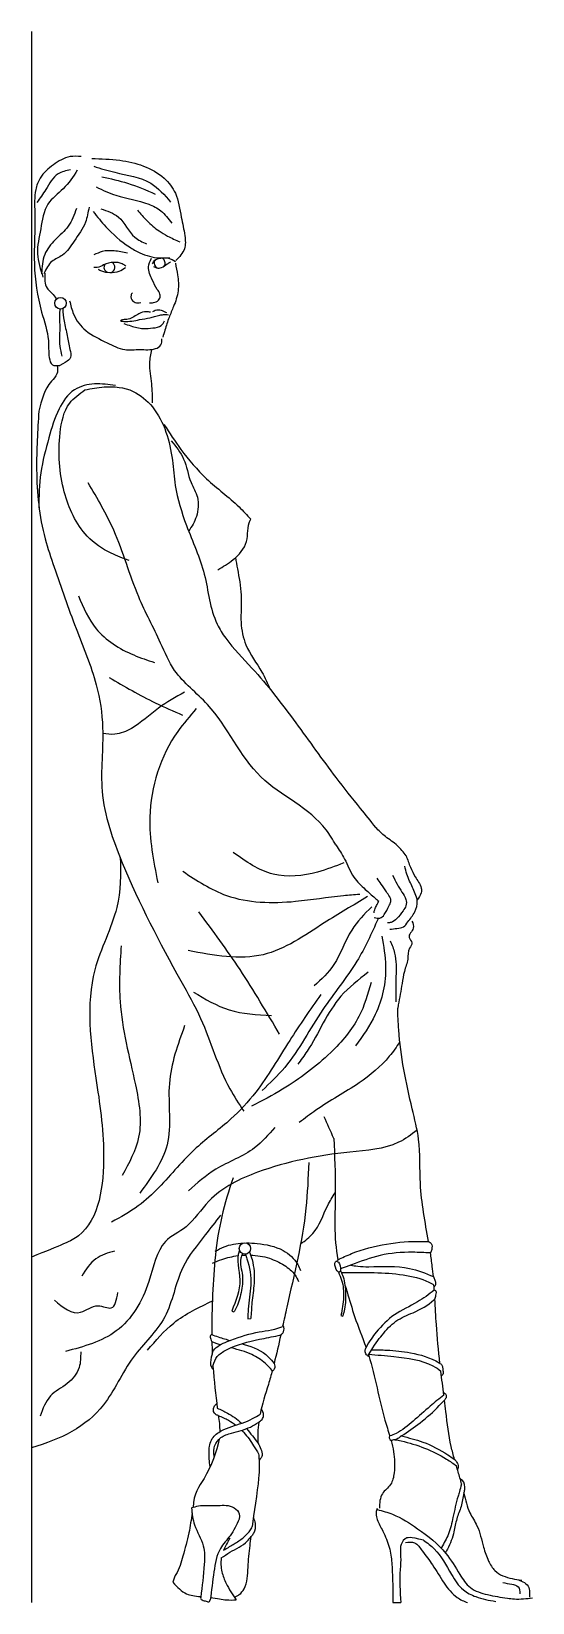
# Model space of a CAD drawing. Header units: millimetres. Extents: x 0 to 621, y 0 to 1945.
import ezdxf

# ---------------------------------------------------------------- set-up
doc = ezdxf.new("R2010")
doc.units = ezdxf.units.MM
doc.layers.add('ceco.net 116', color=7, linetype='Continuous')

msp = doc.modelspace()

# ---------------------------------------------------------------- linework, layer by layer
at = {"layer": 'ceco.net 116'}
for p, q in [((0, 1945.5), (0, 0)), ((248, 361), (250.8, 359.9)), ((268.1, 351.3), (271.7, 351.7)), ((447.7, 0), (457.3, 0))]:
    msp.add_line(p, q, dxfattribs=at)
for centre, radius in [((36, 1608.9), 7.19), ((264.4, 438.4), 7.07)]:
    msp.add_circle(centre, radius, dxfattribs=at)
for centre, start, end in [((96.6, 1653.5), 148.5264, 248.0404), ((96.6, 1653.5), 285.9446, 60.3769), ((158.8, 1658.7), 144.2041, 244.05), ((158.8, 1658.7), 325.4059, 60.3769)]:
    msp.add_arc(centre, 6.77, start, end, dxfattribs=at)
msp.add_ellipse((379.3, 416), major_axis=(-1.87, 6.71), ratio=0.443132, dxfattribs=at)
for points, knots in [([(61.8, 1790.4), (57.1, 1790.8), (44.6, 1791.7), (26.6, 1780.8), (11, 1767), (3, 1745.6), (5.4, 1709.4), (1.3, 1658.6), (8.9, 1605.7), (22.6, 1567.4), (20.6, 1546.2), (24.5, 1530.7), (31.6, 1531.6), (35, 1532)], [0, 0, 0, 0, 0.0139903, 0.0370133, 0.0600528, 0.0755036, 0.1034892, 0.167807, 0.2277613, 0.263981, 0.2852625, 0.2950306, 0.3040018, 0.3040018, 0.3040018, 0.3040018]), ([(48.3, 1774), (42.8, 1772.9), (28.9, 1770.2), (19.1, 1750.5), (10.5, 1738.9), (6.8, 1733.7)], [0, 0, 0, 0, 0.01602222, 0.04080107, 0.06009657, 0.06009657, 0.06009657, 0.06009657]), ([(56.8, 1773.6), (51.6, 1765.6), (41.4, 1750), (15.9, 1732.5), (12.1, 1700.9), (4.7, 1670.5), (11.1, 1650.8), (14.3, 1641.1)], [0, 0, 0, 0, 0.0287529, 0.0556524, 0.0876886, 0.1186966, 0.1485435, 0.1485435, 0.1485435, 0.1485435]), ([(74.7, 1788.2), (86.2, 1787.8), (117.4, 1786.9), (157.5, 1774.6), (181.5, 1743.8), (184.5, 1717.4), (190.2, 1695.3), (191.5, 1674.9), (183.2, 1666.3), (178.8, 1661.8)], [0, 0, 0, 0, 0.0347922, 0.094044, 0.1172253, 0.147746, 0.1711087, 0.187337, 0.2053506, 0.2053506, 0.2053506, 0.2053506]), ([(77.1, 1778.5), (85.7, 1775.8), (109.1, 1768.6), (146.9, 1763.9), (164.8, 1742.8), (172.4, 1734)], [0, 0, 0, 0, 0.0271944, 0.0737818, 0.1078075, 0.1078075, 0.1078075, 0.1078075]), ([(80.2, 1752.9), (88.3, 1749.1), (109, 1739.2), (137.8, 1736.1), (162, 1723.7), (169.6, 1713.7), (173.8, 1708.2)], [0, 0, 0, 0, 0.0265449, 0.0685265, 0.0857383, 0.1059745, 0.1059745, 0.1059745, 0.1059745]), ([(87.3, 1765.5), (98, 1763.1), (120.7, 1758.2), (142, 1749), (153.3, 1744.1)], [0, 0, 0, 0, 0.03271825, 0.06944279, 0.06944279, 0.06944279, 0.06944279]), ([(55.7, 1726.1), (52.9, 1718.4), (47.5, 1703.1), (29, 1688.4), (14.1, 1669.4), (13.1, 1653.7), (12.6, 1645.5)], [0, 0, 0, 0, 0.02402494, 0.04736737, 0.06986797, 0.09368145, 0.09368145, 0.09368145, 0.09368145]), ([(71.3, 1727.8), (70.2, 1721.4), (67.5, 1706), (53.5, 1687.4), (41.8, 1668.4), (23.2, 1661.6), (18.1, 1651.2), (15.4, 1645.5)], [0, 0, 0, 0, 0.0189909, 0.0463307, 0.0689643, 0.0840297, 0.1021813, 0.1021813, 0.1021813, 0.1021813]), ([(76.6, 1722.3), (81.6, 1715.9), (94.6, 1699.6), (114.4, 1682.3), (137.1, 1669.3), (153.8, 1664.2), (169.5, 1665.8), (175.6, 1662.2), (178.5, 1660.5)], [0, 0, 0, 0, 0.0243469, 0.0626709, 0.0775609, 0.1027713, 0.1136982, 0.1234622, 0.1234622, 0.1234622, 0.1234622]), ([(86, 1725.9), (93.9, 1723.3), (112.4, 1717.2), (122.3, 1691.6), (137.4, 1684.6), (142.6, 1682.3)], [0, 0, 0, 0, 0.02417491, 0.05630705, 0.0730656, 0.0730656, 0.0730656, 0.0730656]), ([(131.2, 1724.3), (135, 1719.7), (143.1, 1710.1), (155.9, 1699.4), (169.8, 1691.2), (178.6, 1687.2), (183.7, 1684.9)], [0, 0, 0, 0, 0.01803551, 0.03759518, 0.0497155, 0.06645046, 0.06645046, 0.06645046, 0.06645046]), ([(119.1, 1670.9), (113.6, 1672.1), (103.3, 1674.3), (88.7, 1674), (80.8, 1670.4), (77.4, 1668.8)], [0, 0, 0, 0, 0.01681704, 0.03160875, 0.04277048, 0.04277048, 0.04277048, 0.04277048]), ([(116.8, 1654.7), (115.4, 1655.8), (111.1, 1659), (101, 1660.1), (90.6, 1657.6), (82.9, 1652.4), (78.5, 1653.1), (77.1, 1653.3)], [0, 0, 0, 0, 0.00543088, 0.01598185, 0.02887968, 0.03752413, 0.04190347, 0.04190347, 0.04190347, 0.04190347]), ([(146.3, 1609.5), (148, 1609.4), (151.9, 1609.3), (157.5, 1611.9), (160, 1616.8), (158.9, 1621.7), (154.3, 1627.8), (149.1, 1638.6), (143.1, 1652.2), (147, 1661), (148.5, 1664.6)], [0, 0, 0, 0, 0.00497028, 0.01170052, 0.01737849, 0.01975575, 0.0264948, 0.03988855, 0.05639851, 0.06771534, 0.06771534, 0.06771534, 0.06771534]), ([(150.1, 1657.5), (150.9, 1659.3), (153.1, 1664.4), (162.5, 1665.2), (168.7, 1665.1), (171.3, 1665)], [0, 0, 0, 0, 0.00537532, 0.01606448, 0.02425573, 0.02425573, 0.02425573, 0.02425573]), ([(151.1, 1654.5), (152.4, 1653.8), (155.4, 1652.1), (162.1, 1652.8), (167.2, 1656.9), (170.8, 1659.3), (172.1, 1660.2)], [0, 0, 0, 0, 0.0043239, 0.0102706, 0.01869806, 0.023476, 0.023476, 0.023476, 0.023476]), ([(178.2, 1658.4), (179.3, 1653.6), (181.7, 1642.4), (182.8, 1623.9), (177, 1606.4), (169.8, 1590.9), (166.1, 1577.9), (163.5, 1569.7), (162.6, 1566.7)], [0, 0, 0, 0, 0.01480762, 0.03438985, 0.05474831, 0.0692905, 0.0857399, 0.09511538, 0.09511538, 0.09511538, 0.09511538]), ([(16.5, 1646.1), (16.3, 1639.3), (15.9, 1627), (27.6, 1620.7), (30.3, 1614.7), (30.7, 1613.7)], [0, 0, 0, 0, 8.260507, 14.921634, 16.152734, 16.152734, 16.152734, 16.152734]), ([(82.5, 1651), (83.9, 1650.3), (88.3, 1647.9), (97.4, 1646.5), (108.2, 1647.4), (113.9, 1651.3), (116.4, 1653)], [0, 0, 0, 0, 0.00471564, 0.01514542, 0.02716177, 0.03586843, 0.03586843, 0.03586843, 0.03586843]), ([(125, 1621.9), (124.3, 1620.9), (122.3, 1617.7), (124.6, 1610.6), (130.9, 1609.2), (134.2, 1609.6), (135.4, 1609.8)], [0, 0, 0, 0, 0.00359233, 0.01125904, 0.01754361, 0.0212083, 0.0212083, 0.0212083, 0.0212083]), ([(35.1, 1601.7), (35, 1599.2), (34.6, 1591.2), (35.6, 1575.9), (33.7, 1558.7), (36.7, 1547.6), (37.8, 1543.4)], [1.258536, 1.258536, 1.258536, 1.258536, 4.614093, 11.930227, 21.550539, 27.191997, 27.191997, 27.191997, 27.191997]), ([(38.7, 1602.2), (39.1, 1597.1), (40.2, 1585.8), (44.6, 1569), (47, 1554.4), (49.9, 1542.4), (46.3, 1537.7), (35, 1532)], [1.050472, 1.050472, 1.050472, 1.050472, 7.868429, 16.064584, 23.827769, 28.147353, 31.292972, 31.292972, 31.292972, 31.292972]), ([(47.3, 1612), (48.6, 1606.3), (51.9, 1592.4), (67.4, 1572), (91.6, 1561.4), (113.7, 1549.6), (134.7, 1552.5), (149.9, 1550.2), (161.7, 1556.4), (161.5, 1562.2), (161.4, 1565)], [0, 0, 0, 0, 0.0175176, 0.04269, 0.0730181, 0.0963997, 0.1154265, 0.1344861, 0.1425554, 0.1504647, 0.1504647, 0.1504647, 0.1504647]), ([(147.5, 1597.7), (145.8, 1598), (141, 1598.8), (133.6, 1596.7), (127, 1592), (120.4, 1588.2), (114.1, 1589.4), (111.2, 1587.7), (110.4, 1587.2)], [0, 0, 0, 0, 0.00500235, 0.01464159, 0.02185822, 0.02951316, 0.03655128, 0.03949155, 0.03949155, 0.03949155, 0.03949155]), ([(150.3, 1598.8), (151.3, 1599.3), (153.5, 1600.4), (158.1, 1601), (162.9, 1599.6), (165.9, 1598), (167.1, 1597.3)], [0, 0, 0, 0, 0.00333816, 0.00729165, 0.01379145, 0.01773096, 0.01773096, 0.01773096, 0.01773096]), ([(110.2, 1587), (111.7, 1586.8), (119.6, 1585.5), (131.9, 1588.4), (144.4, 1590.4), (152.8, 1592.2), (158.2, 1594.3), (164, 1594.9), (167.6, 1594.8), (169.6, 1594.7)], [0, 0, 0, 0, 0.00442238, 0.02383441, 0.03690365, 0.04275198, 0.04945574, 0.05416797, 0.06015895, 0.06015895, 0.06015895, 0.06015895]), ([(114.5, 1583.8), (117.3, 1582.8), (125.1, 1580.1), (137.3, 1576.7), (149.8, 1578.1), (160.6, 1579.6), (163.6, 1584.8), (164.7, 1586.9)], [0, 0, 0, 0, 0.00910244, 0.02480853, 0.03695857, 0.04767975, 0.05436998, 0.05436998, 0.05436998, 0.05436998]), ([(148.5, 1551), (147.5, 1545.6), (144.9, 1531.7), (149.2, 1509.8), (149.5, 1493.4), (149.7, 1485.5)], [0, 0, 0, 0, 0.01637239, 0.04219572, 0.06584187, 0.06584187, 0.06584187, 0.06584187]), ([(31.7, 1531.7), (32.3, 1528), (33.2, 1520.5), (16.7, 1505.5), (12.5, 1488.6), (9.2, 1475.4)], [0.0007612, 0.0007612, 0.0007612, 0.0007612, 0.01118528, 0.02237305, 0.06247258, 0.06247258, 0.06247258, 0.06247258]), ([(104, 1506.9), (95.5, 1508.1), (78.4, 1510.6), (50, 1503.9), (31.3, 1476.1), (20.9, 1440.3), (10, 1399.4), (9.4, 1370), (9.1, 1355.4)], [0, 0, 0, 0, 0.0257836, 0.0518592, 0.0823198, 0.1200333, 0.1646218, 0.2081801, 0.2081801, 0.2081801, 0.2081801]), ([(121.2, 1290.2), (113.6, 1293), (94.7, 1300.1), (60, 1323.6), (35.7, 1378.8), (31.8, 1435.9), (41.5, 1484), (59.3, 1496.6), (66.2, 1501.6)], [0, 0, 0, 0, 0.0242353, 0.0606257, 0.1222132, 0.1955259, 0.2342777, 0.2593174, 0.2593174, 0.2593174, 0.2593174]), ([(66.2, 1501.6), (74.1, 1503.2), (93.8, 1507), (125.7, 1503.7), (161.8, 1472.5), (174.4, 1427.4), (177.7, 1376.6), (192.3, 1329.1), (217.7, 1274.8), (221.4, 1223.6), (245.4, 1185.6), (282.6, 1148.9), (327.1, 1090.5), (369.4, 1030.7), (403.1, 988.1), (419.7, 967.7), (426, 959.9)], [0, 0, 0, 0, 0.0241406, 0.0603515, 0.091015, 0.1615441, 0.1929419, 0.2443445, 0.3087577, 0.3725814, 0.392862, 0.4419698, 0.5287876, 0.612854, 0.6616763, 0.6916746, 0.6916746, 0.6916746, 0.6916746]), ([(9.2, 1475.4), (7.7, 1451.3), (4.4, 1398.4), (10.7, 1332.6), (33.1, 1268.4), (53.4, 1208), (81.1, 1143.7), (91.6, 1075.1), (81.1, 999.6), (119.4, 892.2), (166.7, 801.8), (217.8, 711.8), (233.6, 653), (256.9, 617.6), (262.9, 608.5)], [0, 0, 0, 0, 0.0726136, 0.1588999, 0.1955686, 0.2762721, 0.3504578, 0.4044007, 0.482581, 0.5749743, 0.7382081, 0.7907661, 0.8849779, 0.917524, 0.917524, 0.917524, 0.917524]), ([(164.1, 1458.8), (170.9, 1448.3), (186.6, 1424.5), (216.7, 1388.9), (250, 1364.9), (266.8, 1346.6), (271.5, 1341.5)], [0, 0, 0, 0, 0.0374643, 0.0855669, 0.1388194, 0.1597925, 0.1597925, 0.1597925, 0.1597925]), ([(173.2, 1438.4), (179, 1431.3), (191.3, 1416.1), (194.6, 1389.6), (208.2, 1368.2), (206, 1345.1), (198.7, 1332.4), (194.6, 1326.8)], [0, 0, 0, 0, 11.968931, 25.430298, 34.311806, 44.822789, 53.91995, 53.91995, 53.91995, 53.91995]), ([(377, 938.1), (373.2, 944.6), (351.7, 981.1), (271.2, 1014), (235.8, 1103.8), (177.7, 1146.1), (157.2, 1196.4), (127, 1251.7), (107.9, 1322.7), (81.6, 1367.3), (70.3, 1386.5)], [0, 0, 0, 0, 0.0223566, 0.126249, 0.2377313, 0.2963341, 0.3343973, 0.3977346, 0.4857541, 0.5524776, 0.5524776, 0.5524776, 0.5524776]), ([(230.7, 1278.9), (237.2, 1282.7), (251.7, 1291.2), (270.2, 1312.2), (267, 1332.7), (271.3, 1341.1), (271.5, 1341.5)], [0, 0, 0, 0, 0.02284916, 0.05065628, 0.07740776, 0.07888098, 0.07888098, 0.07888098, 0.07888098]), ([(252.7, 1293.9), (253.4, 1289.2), (256.1, 1273.9), (261.4, 1247.2), (258, 1215.5), (264.5, 1181.4), (283.9, 1157.2), (292.6, 1138.2), (295.6, 1130.9)], [2.347591, 2.347591, 2.347591, 2.347591, 8.579018, 23.008782, 38.167907, 50.690112, 67.941981, 78.395147, 78.395147, 78.395147, 78.395147]), ([(58.1, 1246.5), (64.3, 1232.1), (78.1, 1200), (117.2, 1175.7), (143.7, 1166.9), (152.3, 1164)], [0, 0, 0, 0, 0.0462925, 0.1030641, 0.1302865, 0.1302865, 0.1302865, 0.1302865]), ([(96.4, 1145.4), (115.2, 1134.5), (144.6, 1117.3), (175.8, 1103.8), (187.1, 1098.9)], [0, 0, 0, 0, 0.0650543, 0.1020101, 0.1020101, 0.1020101, 0.1020101]), ([(189.7, 1127.2), (178.5, 1121.1), (155.2, 1108.1), (130.9, 1084.3), (105.6, 1073.8), (93.4, 1075.3), (88.3, 1076.2)], [0, 0, 0, 0, 16.776641, 35.33237, 44.891513, 51.606616, 51.606616, 51.606616, 51.606616]), ([(204, 1106.9), (196.1, 1097.7), (163.8, 1060.5), (138.5, 982), (151.1, 918.4), (156.4, 891.4)], [0, 0, 0, 0, 0.0361991, 0.1477346, 0.2296223, 0.2296223, 0.2296223, 0.2296223]), ([(464, 924.7), (460.6, 929.1), (453.4, 938.5), (438.4, 947.6), (430, 956), (426, 959.9)], [0, 0, 0, 0, 0.0164807, 0.03520782, 0.05205505, 0.05205505, 0.05205505, 0.05205505]), ([(377, 938.1), (380.8, 932.4), (389.4, 919.8), (396.8, 898.4), (412.3, 884.1), (422.8, 874.5), (428.6, 869.8), (430.3, 868.5)], [0, 0, 0, 0, 0.02048192, 0.04579607, 0.06644628, 0.08242439, 0.08871086, 0.08871086, 0.08871086, 0.08871086]), ([(109.7, 923), (111, 901.8), (109.9, 853.7), (63.1, 769.2), (77.9, 659.9), (94.3, 555.8), (82.6, 459.9), (37.5, 442.8), (0, 427.8)], [19.462504, 19.462504, 19.462504, 19.462504, 47.358483, 83.581604, 142.946092, 185.12844, 231.595974, 247.741923, 247.741923, 247.741923, 247.741923]), ([(386.8, 915.9), (376.2, 911.7), (348.6, 901), (296.9, 895.5), (265.7, 917.6), (249.9, 928.8)], [0, 0, 0, 0, 0.0344875, 0.0893346, 0.1457558, 0.1457558, 0.1457558, 0.1457558]), ([(464, 924.7), (465.7, 920), (468.9, 911), (474.2, 900.1), (479.5, 892.1), (483.3, 885.7), (482.9, 877.3), (479.9, 872.9), (477.6, 870.1)], [0, 0, 0, 0, 6.65686, 12.586578, 16.037442, 19.556459, 22.118182, 26.650096, 26.650096, 26.650096, 26.650096]), ([(187.3, 905.6), (204.8, 894), (246.5, 866.5), (319.1, 865.3), (373.1, 874.9), (399.7, 876.7), (406.5, 877.2)], [0, 0, 0, 0, 0.0619894, 0.1475759, 0.207452, 0.2276687, 0.2276687, 0.2276687, 0.2276687]), ([(424.5, 848.4), (426.9, 847.7), (431.8, 846.3), (438.7, 853.2), (441.4, 860.7), (447.4, 870.2), (439.1, 879.7), (434, 889), (429.8, 894.4), (428, 896.8)], [0, 0, 0, 0, 0.00707759, 0.01398548, 0.02600806, 0.03211337, 0.04514616, 0.05695418, 0.0656755, 0.0656755, 0.0656755, 0.0656755]), ([(447.2, 900.7), (449, 896.9), (452.5, 889.7), (458.4, 880), (464.4, 871.9), (464.6, 862.8), (459.1, 855.1), (453.7, 847.7), (446.8, 842), (442.5, 841.7), (441, 841.6)], [0, 0, 0, 0, 0.01247552, 0.02406431, 0.03424028, 0.04209154, 0.04921699, 0.0619984, 0.07019638, 0.07458195, 0.07458195, 0.07458195, 0.07458195]), ([(443.9, 833.8), (446.8, 834.1), (452.3, 834.8), (461.4, 835.5), (467.5, 845), (475.3, 854.2), (479.2, 867.4), (474.3, 880.2), (469.3, 891), (464.5, 902.1), (463.1, 908.5), (462.3, 911.7)], [0, 0, 0, 0, 0.00874433, 0.01701885, 0.02536022, 0.04037779, 0.05416097, 0.06364086, 0.08057216, 0.0901264, 0.09994901, 0.09994901, 0.09994901, 0.09994901]), ([(416.3, 874.1), (398.4, 863.5), (356.3, 838.8), (287, 789.7), (225.9, 801.3), (194, 807.4)], [0, 0, 0, 0, 0.0628353, 0.1478959, 0.2410723, 0.2410723, 0.2410723, 0.2410723]), ([(421.4, 861.7), (412.4, 852.5), (391.9, 831.9), (379.7, 791.2), (359, 771.8), (350.1, 763.5)], [0, 0, 0, 0, 0.0381074, 0.0863976, 0.1222313, 0.1222313, 0.1222313, 0.1222313]), ([(424.2, 854), (424.4, 855.3), (425, 858.6), (427.4, 863.3), (429.3, 866.8), (430.3, 868.5)], [0, 0, 0, 0, 0.00407002, 0.00986756, 0.0158396, 0.0158396, 0.0158396, 0.0158396]), ([(307.3, 703.8), (291.4, 730.7), (260.7, 782.8), (224.9, 831.6), (207.5, 855.1)], [0, 0, 0, 0, 0.0937823, 0.1813391, 0.1813391, 0.1813391, 0.1813391]), ([(429.2, 846.6), (421.2, 828.6), (403.1, 788.4), (355.8, 732.7), (325.8, 672.4), (295.3, 643.2), (285.6, 633.9)], [0, 0, 0, 0, 0.058723, 0.1315918, 0.2175462, 0.2577927, 0.2577927, 0.2577927, 0.2577927]), ([(471.2, 843.8), (472.4, 840.9), (475.4, 833.7), (463.7, 825), (473.5, 817.1), (465.8, 808.4), (467, 795.9), (461.2, 781.8), (458.5, 762.8), (455.5, 747.7), (453.8, 737.6), (453.6, 736.2)], [0, 0, 0, 0, 3.936673, 9.58122, 12.806167, 16.151925, 22.15975, 29.089194, 35.902844, 47.665046, 49.522266, 49.522266, 49.522266, 49.522266]), ([(433.9, 825.2), (436.1, 812.9), (441.8, 780.4), (431.1, 730.9), (410.3, 701.7), (401.3, 689.2)], [0, 0, 0, 0, 0.0375077, 0.0987577, 0.1447506, 0.1447506, 0.1447506, 0.1447506]), ([(444.4, 819.4), (446.4, 814.4), (452.1, 800.4), (451.2, 774.3), (451.3, 754.2), (451.4, 743.8)], [0, 0, 0, 0, 0.01600098, 0.04512969, 0.07653214, 0.07653214, 0.07653214, 0.07653214]), ([(111.1, 813.3), (109.6, 790.1), (106, 731.9), (127.2, 655.5), (140.1, 579.3), (120.9, 544.3), (112.4, 528.8)], [0, 0, 0, 0, 0.0691165, 0.1738286, 0.238994, 0.2905945, 0.2905945, 0.2905945, 0.2905945]), ([(417, 780.5), (405, 771.2), (371.6, 745.5), (353.6, 698.5), (333.7, 671.8), (329.8, 666.5)], [0, 0, 0, 0, 0.044929, 0.1248323, 0.1448464, 0.1448464, 0.1448464, 0.1448464]), ([(420.5, 767.8), (416.4, 753.3), (407.1, 720.5), (367.5, 675.1), (320.7, 639.6), (285.5, 621.3), (272.4, 614.6)], [0, 0, 0, 0, 0.0445738, 0.1013187, 0.1762755, 0.2201655, 0.2201655, 0.2201655, 0.2201655]), ([(358.3, 752.9), (345.2, 734.1), (317.5, 694.4), (285.8, 639.1), (245.6, 595.1), (199.3, 562.4), (166.3, 521.3), (131.9, 489), (110.5, 477.3), (99, 471.1)], [0, 0, 0, 0, 0.0687161, 0.1452012, 0.1904332, 0.2463759, 0.3138833, 0.3479861, 0.3868825, 0.3868825, 0.3868825, 0.3868825]), ([(200.6, 756), (214.9, 747.4), (244.6, 729.6), (279.3, 727.8), (297.2, 727)], [0, 0, 0, 0, 0.0494372, 0.10227, 0.10227, 0.10227, 0.10227]), ([(491.7, 447.1), (487.6, 471), (479.4, 512.8), (482.3, 568.6), (466.3, 631.1), (455.3, 685.2), (453.8, 727.2), (453.6, 736.2)], [139.384219, 139.384219, 139.384219, 139.384219, 171.548967, 195.749102, 212.764825, 256.771042, 268.673588, 268.673588, 268.673588, 268.673588]), ([(189.7, 714.4), (181.2, 690.9), (163.9, 643.4), (178.5, 566.4), (148.4, 526.2), (134.1, 507.1)], [0, 0, 0, 0, 0.0742793, 0.1502058, 0.218786, 0.218786, 0.218786, 0.218786]), ([(456.1, 694.2), (452.1, 688.1), (438.3, 668.4), (402.9, 639.2), (362, 617.6), (338.5, 599.6), (331.7, 594.4)], [0.0105555, 0.0105555, 0.0105555, 0.0105555, 0.0326382, 0.0825329, 0.1458473, 0.1713434, 0.1713434, 0.1713434, 0.1713434]), ([(477.6, 584.9), (470.2, 579.3), (446, 561.7), (373.1, 557.3), (296, 542.3), (223.8, 508.7), (194.9, 463.1), (156.9, 447.9), (146.9, 389.2), (112, 329.8), (64.8, 317), (42.1, 310.9)], [1.833058, 1.833058, 1.833058, 1.833058, 13.971648, 41.258765, 94.161578, 124.876017, 142.901154, 158.05863, 181.976011, 214.426066, 244.507584, 244.507584, 244.507584, 244.507584]), ([(301.4, 588.2), (293.5, 579.2), (273.5, 556.2), (229.8, 541.2), (205.2, 519.4), (194.4, 509.8)], [0, 0, 0, 0, 0.0352964, 0.0903687, 0.1335273, 0.1335273, 0.1335273, 0.1335273]), ([(374.4, 574.8), (375.4, 553.2), (377.7, 503.2), (374, 452.2), (379.5, 424.5)], [0, 0, 0, 0, 28.839226, 66.52864, 66.52864, 66.52864, 66.52864]), ([(343.4, 545.1), (342.6, 526.1), (340.2, 465.4), (323.2, 398.3), (312.8, 349.8), (311, 341.9)], [0, 0, 0, 0, 25.224614, 80.452326, 91.240545, 91.240545, 91.240545, 91.240545]), ([(249.7, 526), (244.5, 510.1), (229.7, 463.3), (224.4, 397.3), (223.2, 348.3), (223.4, 331.7)], [2.455119, 2.455119, 2.455119, 2.455119, 24.636, 67.53999, 89.57488, 89.57488, 89.57488, 89.57488]), ([(333.3, 444.4), (339.1, 448.1), (354.7, 459.9), (362.9, 485.9), (372.8, 502.4), (376.2, 507.5)], [5.790827, 5.790827, 5.790827, 5.790827, 14.699409, 31.936304, 40.091397, 40.091397, 40.091397, 40.091397]), ([(234, 479.6), (227.7, 471.4), (211.7, 450.4), (180.5, 412.6), (172.1, 350.3), (120.8, 305), (88.2, 227.3), (36.2, 202), (0, 191.8)], [0, 0, 0, 0, 13.641652, 35.173762, 64.114841, 92.175983, 122.943899, 170.867293, 170.867293, 170.867293, 170.867293]), ([(102.9, 435.3), (94.7, 432.9), (77.2, 427.8), (67.4, 412.3), (62.3, 404.1)], [0, 0, 0, 0, 0.02492395, 0.05286416, 0.05286416, 0.05286416, 0.05286416]), ([(224.2, 420.2), (228.1, 421.9), (238.2, 426.2), (249, 428.7), (255.8, 429.6)], [0, 0, 0, 0, 5.598183, 14.631278, 14.631278, 14.631278, 14.631278]), ([(227.5, 435), (231.1, 436.9), (241.9, 442.7), (254, 444.8), (262.3, 445.2)], [0, 0, 0, 0, 5.439385, 16.189791, 16.189791, 16.189791, 16.189791]), ([(257.7, 436.1), (257.6, 435.8), (252.9, 424.9), (262.9, 397.4), (253.3, 373.6), (248, 361)], [3.093766, 3.093766, 3.093766, 3.093766, 3.533087, 19.225095, 36.972708, 36.972708, 36.972708, 36.972708]), ([(261.5, 432), (260.6, 430.1), (257.1, 421.6), (263, 404.9), (260.1, 383.7), (255.9, 368.3), (251.5, 361), (250.8, 359.9)], [0.706457, 0.706457, 0.706457, 0.706457, 3.409847, 12.833719, 22.246447, 31.851151, 33.582072, 33.582072, 33.582072, 33.582072]), ([(264.8, 431.4), (265.6, 429.5), (270, 417.3), (273.5, 393.9), (268.3, 369.3), (268.1, 355.3), (268.1, 351.3)], [2.464462, 2.464462, 2.464462, 2.464462, 5.154639, 19.660517, 32.98505, 38.279181, 38.279181, 38.279181, 38.279181]), ([(266.2, 445.3), (270.6, 445.3), (286.5, 444.4), (310.1, 439.7), (327.8, 424), (332, 413.8), (333, 411.3)], [17.890636, 17.890636, 17.890636, 17.890636, 23.729049, 38.381522, 49.481024, 53.015526, 53.015526, 53.015526, 53.015526]), ([(269.9, 433.9), (271.1, 430.9), (275.7, 418.7), (276.6, 397), (272.9, 372.9), (272.1, 358.3), (271.7, 351.7)], [0.943925, 0.943925, 0.943925, 0.943925, 5.284261, 18.307866, 28.994954, 37.724506, 37.724506, 37.724506, 37.724506]), ([(271.3, 430.3), (279.2, 430), (293.9, 427.7), (312.6, 418.6), (325.8, 408.6), (329.4, 400.2), (330.6, 397.4)], [21.418533, 21.418533, 21.418533, 21.418533, 31.919497, 40.89381, 48.990137, 52.940194, 52.940194, 52.940194, 52.940194]), ([(379.5, 424.5), (385, 427.1), (404.2, 436.2), (439.2, 445.2), (471.6, 447.6), (488.9, 447.2), (491.7, 447.1)], [0.289789, 0.289789, 0.289789, 0.289789, 8.473837, 28.386211, 47.745572, 51.456281, 51.456281, 51.456281, 51.456281]), ([(494.1, 432.9), (486.7, 433.3), (465.9, 434.4), (432.3, 431.9), (403.6, 420.7), (387.3, 415), (382.8, 413.4)], [1.237074, 1.237074, 1.237074, 1.237074, 11.040119, 28.866596, 45.405571, 51.7506, 51.7506, 51.7506, 51.7506]), ([(491.7, 447.1), (493, 446.4), (496.4, 444.3), (496.1, 437.9), (494.7, 434.3), (494.1, 432.9)], [0, 0, 0, 0, 0.00411387, 0.01140617, 0.01607189, 0.01607189, 0.01607189, 0.01607189]), ([(497.7, 403.6), (497.3, 407.9), (496.3, 417.6), (494.9, 427.4), (494.1, 432.9)], [119.964214, 119.964214, 119.964214, 119.964214, 125.629287, 133.026155, 133.026155, 133.026155, 133.026155]), ([(380.1, 409.4), (381.6, 406), (385.9, 396.2), (387.4, 377.4), (384.7, 363.1), (383.2, 355.6)], [0.595393, 0.595393, 0.595393, 0.595393, 5.494294, 14.859215, 24.909466, 24.909466, 24.909466, 24.909466]), ([(382.6, 411.1), (383.5, 409.3), (387.4, 401.3), (389.5, 384.8), (388.9, 367.6), (386.3, 357.7), (385.5, 354.8)], [0.099705, 0.099705, 0.099705, 0.099705, 2.785184, 11.945795, 21.626582, 25.541878, 25.541878, 25.541878, 25.541878]), ([(383.7, 408.7), (397.4, 408.9), (422.9, 409.2), (459.4, 406.8), (484.8, 401.1), (496.4, 394.4), (498.4, 393.2)], [2.51467, 2.51467, 2.51467, 2.51467, 20.590383, 36.453079, 51.174734, 54.289485, 54.289485, 54.289485, 54.289485]), ([(395.7, 418), (398.4, 417.4), (405.7, 416), (430, 415.6), (462.6, 418), (488, 407.8), (497.7, 403.6)], [1.395976, 1.395976, 1.395976, 1.395976, 5.13846, 11.211527, 33.567295, 47.408145, 47.408145, 47.408145, 47.408145]), ([(388.2, 393.2), (389.1, 390.4), (393.2, 377.4), (400.4, 351.3), (409.7, 328.8), (414.3, 316)], [80.946826, 80.946826, 80.946826, 80.946826, 84.759838, 98.964794, 116.980416, 116.980416, 116.980416, 116.980416]), ([(497.7, 403.6), (498, 402.9), (499, 400.7), (500.7, 397.2), (500.6, 393), (499.2, 391.3), (498.7, 390.8)], [0, 0, 0, 0, 1.066156, 3.176539, 5.19178, 6.131176, 6.131176, 6.131176, 6.131176]), ([(28.4, 374.3), (39.3, 365.5), (57.4, 351), (79.3, 372.5), (102.8, 359.2), (105.5, 375), (107, 383.8)], [0, 0, 0, 0, 0.03579044, 0.05895669, 0.07545051, 0.0960907, 0.0960907, 0.0960907, 0.0960907]), ([(143.7, 312.4), (153.9, 324.4), (176.3, 350.8), (207.6, 365.7), (224.6, 373.7)], [0, 0, 0, 0, 0.0469706, 0.1025457, 0.1025457, 0.1025457, 0.1025457]), ([(498.9, 386.8), (492.1, 381.6), (476.6, 370), (448.7, 358.5), (428.8, 337.8), (418.5, 323.8), (414.3, 316)], [0.46043, 0.46043, 0.46043, 0.46043, 11.783321, 26.20974, 39.879498, 48.925835, 48.925835, 48.925835, 48.925835]), ([(417.4, 306.9), (425.1, 319.8), (434.6, 331.9), (450.1, 349.9), (474.9, 359.3), (491.4, 368.4), (499.2, 375.5), (499.6, 375.9)], [3.079247, 3.079247, 3.079247, 3.079247, 12.716192, 23.486305, 33.967665, 47.382703, 48.069391, 48.069391, 48.069391, 48.069391]), ([(499.6, 375.9), (500, 377.3), (501, 380.4), (502.1, 386), (499.6, 386.6), (498.9, 386.8)], [0, 0, 0, 0, 0.00489674, 0.01049496, 0.012255, 0.012255, 0.012255, 0.012255]), ([(505.9, 296.2), (504.1, 312.2), (501.5, 338.7), (500.2, 365.3), (499.6, 375.9)], [72.26919, 72.26919, 72.26919, 72.26919, 93.651258, 107.66448, 107.66448, 107.66448, 107.66448]), ([(223.2, 331.8), (222.7, 331.5), (220.6, 330.5), (221.8, 326.3), (222.9, 323.9), (223.3, 322.9)], [0, 0, 0, 0, 0.001747275, 0.00642698, 0.009942458, 0.009942458, 0.009942458, 0.009942458]), ([(223.2, 331.8), (228.5, 330), (236.2, 327.3), (243.9, 325.2), (246.3, 324.5)], [0.822224, 0.822224, 0.822224, 0.822224, 8.262163, 11.551769, 11.551769, 11.551769, 11.551769]), ([(223.8, 308.3), (224.2, 309.7), (227.4, 316.9), (248.7, 325.8), (275.4, 335.3), (299.8, 337.4), (310.3, 341.5), (311, 341.9)], [4.018015, 4.018015, 4.018015, 4.018015, 5.979042, 14.899551, 31.370752, 45.307121, 46.390347, 46.390347, 46.390347, 46.390347]), ([(224.8, 292.7), (226.1, 297.8), (229.4, 306), (250.1, 318.7), (276, 325), (299, 329.2), (307.7, 331.1), (308.7, 331.3)], [1.345572, 1.345572, 1.345572, 1.345572, 6.487445, 12.643141, 31.732562, 42.200693, 43.602602, 43.602602, 43.602602, 43.602602]), ([(308.7, 331.3), (309.6, 332), (312.5, 334.3), (313.3, 339.6), (311.8, 342.5), (311.3, 343.3)], [0, 0, 0, 0, 1.512473, 4.764356, 5.910259, 5.910259, 5.910259, 5.910259]), ([(298.3, 287.4), (295.5, 290.4), (288.2, 298.3), (271.4, 309.1), (256.1, 313.1), (247.2, 315.5), (246.9, 315.6)], [1.140749, 1.140749, 1.140749, 1.140749, 6.584436, 15.432542, 27.048719, 27.554254, 27.554254, 27.554254, 27.554254]), ([(260.6, 320.6), (261.6, 320.3), (273.4, 316.8), (288.9, 310.5), (298.3, 299), (300.5, 296)], [18.105095, 18.105095, 18.105095, 18.105095, 19.45539, 34.30212, 39.176347, 39.176347, 39.176347, 39.176347]), ([(418, 304.8), (416.8, 305.3), (414.2, 306.8), (412.9, 311.6), (413.8, 314.6), (414.3, 316)], [0.376092, 0.376092, 0.376092, 0.376092, 2.073668, 4.34152, 6.239911, 6.239911, 6.239911, 6.239911]), ([(421, 312.8), (427.4, 312.9), (443.6, 312.9), (471.9, 309.8), (493.8, 303.5), (505.6, 296.4), (505.9, 296.2)], [4.4025, 4.4025, 4.4025, 4.4025, 12.89197, 25.866806, 42.17411, 42.660539, 42.660539, 42.660539, 42.660539]), ([(61, 310.4), (61, 303.8), (61, 288.7), (45.1, 269.4), (20.5, 257.6), (14.2, 240), (10.8, 230.7)], [0, 0, 0, 0, 0.0193651, 0.0441635, 0.06986555, 0.0980205, 0.0980205, 0.0980205, 0.0980205]), ([(223.9, 308.7), (223.5, 307.1), (222.1, 301.6), (220.7, 293.5), (224.2, 289.6), (225.1, 288.8)], [0, 0, 0, 0, 2.148332, 7.733212, 9.260627, 9.260627, 9.260627, 9.260627]), ([(300.5, 296), (300.9, 295), (301.6, 292.7), (301, 288.7), (299, 286.7), (297.8, 285.8)], [0, 0, 0, 0, 1.470498, 3.128767, 5.101102, 5.101102, 5.101102, 5.101102]), ([(417.4, 306.9), (417.5, 306.5), (426, 280), (430.9, 245.5), (441.8, 212.8), (443.7, 206.3)], [121.253606, 121.253606, 121.253606, 121.253606, 121.738185, 158.31111, 167.224835, 167.224835, 167.224835, 167.224835]), ([(417.7, 307.5), (428, 306.7), (454.8, 304.4), (487.4, 299.9), (503.9, 289.2), (507, 286.7)], [2.99718, 2.99718, 2.99718, 2.99718, 16.765011, 38.865692, 44.27567, 44.27567, 44.27567, 44.27567]), ([(505.9, 296.2), (506.6, 295.7), (508.3, 294.6), (509.4, 291.2), (509.5, 287.2), (510.2, 283), (508.4, 281.3), (507.7, 280.8)], [0, 0, 0, 0, 1.036313, 2.689914, 4.425592, 6.535246, 7.643395, 7.643395, 7.643395, 7.643395]), ([(298.3, 287.4), (296.7, 281.7), (291.7, 263.5), (285.6, 245.5), (283.1, 233.2)], [116.011739, 116.011739, 116.011739, 116.011739, 123.858032, 140.881709, 140.881709, 140.881709, 140.881709]), ([(510.7, 256.9), (505, 252.4), (492, 241.9), (473.3, 225), (457.1, 211.3), (446.4, 207.2), (443.7, 206.3)], [2.450544, 2.450544, 2.450544, 2.450544, 12.077691, 24.532844, 36.076957, 39.762409, 39.762409, 39.762409, 39.762409]), ([(510.3, 260), (511, 259.7), (512, 259.2), (513.7, 257.2), (514, 254.2), (512.4, 252.1), (511.7, 251), (511.4, 250.5)], [1.59811, 1.59811, 1.59811, 1.59811, 2.564965, 3.197057, 5.040294, 5.928705, 6.669825, 6.669825, 6.669825, 6.669825]), ([(231.4, 231.6), (230.1, 232), (227, 232.9), (224.9, 237.8), (226, 242.9), (228.1, 245.2), (229.4, 246.3)], [0, 0, 0, 0, 1.723027, 4.197011, 6.14767, 8.387896, 8.387896, 8.387896, 8.387896]), ([(230.2, 240.7), (234.4, 238.9), (245.1, 234), (254.9, 227), (260.1, 222), (260.2, 222)], [2.060331, 2.060331, 2.060331, 2.060331, 8.24663, 17.656284, 17.802357, 17.802357, 17.802357, 17.802357]), ([(281.4, 223.4), (282.9, 224.4), (286, 226.4), (288.3, 233.1), (286.4, 237.5), (284.6, 240.1)], [0, 0, 0, 0, 2.364085, 4.724744, 8.672769, 8.672769, 8.672769, 8.672769]), ([(458.2, 206.3), (466, 211.5), (482.6, 222.9), (500, 238.3), (509.3, 248.3), (511.4, 250.5)], [1.157266, 1.157266, 1.157266, 1.157266, 13.655454, 27.764305, 31.866598, 31.866598, 31.866598, 31.866598]), ([(523.9, 177.2), (522.4, 182.6), (517.2, 202), (514.4, 226.7), (512, 245.9), (511.4, 250.5)], [18.991726, 18.991726, 18.991726, 18.991726, 26.350873, 45.677375, 51.936329, 51.936329, 51.936329, 51.936329]), ([(221.2, 168.4), (220.4, 174.6), (219.1, 186.1), (221.9, 203.7), (238.7, 216), (256.9, 220.3), (273.1, 227), (280.1, 231.3), (283.1, 233.2)], [0, 0, 0, 0, 8.360215, 15.584076, 22.076455, 34.346581, 40.498569, 45.226147, 45.226147, 45.226147, 45.226147]), ([(226.4, 180.8), (225.6, 186.8), (225.8, 194.8), (234.3, 205.8), (251, 211.1), (267.7, 214.8), (278.1, 221.2), (281.4, 223.4)], [0.951595, 0.951595, 0.951595, 0.951595, 5.758829, 11.465552, 17.817896, 28.661225, 33.978035, 33.978035, 33.978035, 33.978035]), ([(231.4, 231.6), (235.7, 229.9), (243.3, 226.5), (250.3, 221.9), (253.2, 219.7)], [2.372444, 2.372444, 2.372444, 2.372444, 8.557317, 13.399559, 13.399559, 13.399559, 13.399559]), ([(266.3, 215.4), (268.9, 212.5), (273.6, 206.6), (278.2, 200.6), (280.5, 197.7)], [21.770233, 21.770233, 21.770233, 21.770233, 26.881941, 31.808543, 31.808543, 31.808543, 31.808543]), ([(232.3, 202.3), (229.9, 187.3), (217.2, 155.4), (200.9, 135.1), (200.1, 117.9)], [150.332033, 150.332033, 150.332033, 150.332033, 170.044719, 183.858141, 183.858141, 183.858141, 183.858141]), ([(260.4, 213.4), (261.3, 212.5), (266.9, 206.6), (273.7, 196.6), (279.3, 187.4), (281.3, 184.1)], [17.573769, 17.573769, 17.573769, 17.573769, 19.349147, 28.340703, 33.561394, 33.561394, 33.561394, 33.561394]), ([(280.5, 197.7), (281.7, 195.3), (283.9, 190.4), (287.3, 182.2), (283.8, 178.3), (281.9, 176.5)], [0, 0, 0, 0, 3.6762, 7.267537, 10.424545, 10.424545, 10.424545, 10.424545]), ([(445.3, 200.7), (446.6, 196.1), (449.7, 183), (450.2, 164.4), (446.5, 145), (431.6, 135.2), (431.1, 123.2), (430.9, 116.7)], [169.785954, 169.785954, 169.785954, 169.785954, 176.131655, 187.776719, 194.441045, 201.118368, 209.327178, 209.327178, 209.327178, 209.327178]), ([(443.7, 206.3), (443.6, 206.1), (442.7, 204.9), (443.1, 202.2), (444.7, 201.2), (445.3, 200.7)], [0, 0, 0, 0, 0.000913138, 0.004316178, 0.006544037, 0.006544037, 0.006544037, 0.006544037]), ([(458.2, 206.3), (456.3, 204.8), (453, 202.2), (448.3, 201.3), (445.9, 200.8), (445.3, 200.7)], [0, 0, 0, 0, 3.116235, 5.538142, 6.290598, 6.290598, 6.290598, 6.290598]), ([(450.1, 201.7), (452.7, 201.2), (475, 196.7), (501.6, 186.6), (522.3, 172.2), (526.3, 169.3)], [2.52489, 2.52489, 2.52489, 2.52489, 5.975895, 32.797041, 39.336217, 39.336217, 39.336217, 39.336217]), ([(458.2, 206.3), (467.1, 204.1), (487.3, 199.1), (508.9, 187.8), (521.2, 179.2), (523.9, 177.2)], [0.981915, 0.981915, 0.981915, 0.981915, 13.079791, 28.54029, 32.98859, 32.98859, 32.98859, 32.98859]), ([(281.3, 184.1), (281.5, 182.1), (282.2, 172.3), (283, 157.6), (275, 109), (273.5, 94)], [164.856905, 164.856905, 164.856905, 164.856905, 168.247794, 182.662884, 202.675773, 202.675773, 202.675773, 202.675773]), ([(523.9, 177.2), (524.7, 176.4), (526.7, 174.3), (528.9, 170), (528.4, 166.3), (527.7, 164.7)], [0, 0, 0, 0, 1.530752, 3.817689, 6.154929, 6.154929, 6.154929, 6.154929]), ([(532.6, 146.9), (532, 149.4), (530, 156.9), (527.7, 164.4), (526.3, 169.3)], [5.060364, 5.060364, 5.060364, 5.060364, 8.483041, 15.350753, 15.350753, 15.350753, 15.350753]), ([(532.6, 146.9), (530.4, 138.7), (526.5, 126.7), (522.4, 107.4), (517.7, 85.3), (510.6, 73.4), (507.6, 67.5), (507.5, 67.2)], [0.262027, 0.262027, 0.262027, 0.262027, 5.078111, 17.029619, 26.498462, 34.855609, 35.230351, 35.230351, 35.230351, 35.230351]), ([(535.5, 135.4), (535.9, 136.9), (537.2, 142), (536.4, 150.1), (532.2, 152.4), (531.1, 152.8)], [0, 0, 0, 0, 2.115295, 7.141469, 8.660926, 8.660926, 8.660926, 8.660926]), ([(198.3, 117.2), (201.1, 118.3), (210.1, 121.4), (226.4, 118.9), (243.2, 122), (255.6, 115), (257.8, 108.9), (257.4, 103.4)], [0.940018, 0.940018, 0.940018, 0.940018, 4.942835, 13.45076, 22.312957, 26.960567, 30.76352, 30.76352, 30.76352, 30.76352]), ([(198.3, 117.2), (198.9, 110), (200.8, 93.5), (214.9, 72.5), (214.1, 41.1), (211.4, 20.2), (209.7, 6.8)], [1.48417, 1.48417, 1.48417, 1.48417, 11.005727, 23.401026, 33.494527, 51.573832, 51.573832, 51.573832, 51.573832]), ([(535.5, 135.4), (534.3, 129.9), (532.8, 118.9), (525.9, 103.8), (523.4, 85.4), (518.1, 71.3), (513.4, 63.1), (512.5, 61.6)], [0.598223, 0.598223, 0.598223, 0.598223, 8.009787, 15.188727, 22.409961, 32.616267, 34.900312, 34.900312, 34.900312, 34.900312]), ([(535.5, 135.4), (537.4, 127), (540.6, 112.7), (554.5, 93), (558.4, 71.4), (565, 52.6), (572.5, 39.4), (587.2, 30.6), (599.1, 28.8), (607.1, 27.7)], [0.22196, 0.22196, 0.22196, 0.22196, 11.428119, 19.48185, 31.785087, 39.885686, 46.182446, 51.290726, 61.972221, 61.972221, 61.972221, 61.972221]), ([(198.9, 111.1), (197.8, 102.7), (195.3, 84.6), (187.9, 59.4), (182.7, 39.5), (176.5, 31.3), (175.3, 25.1)], [1.355477, 1.355477, 1.355477, 1.355477, 12.511964, 25.594013, 36.370984, 39.21547, 39.21547, 39.21547, 39.21547]), ([(257.4, 103.4), (254.1, 96.3), (247.9, 83.2), (230, 65.4), (225.6, 36.2), (222.9, 14.9), (221.4, 3.4)], [0, 0, 0, 0, 0.0235598, 0.0433244, 0.073343, 0.1084271, 0.1084271, 0.1084271, 0.1084271]), ([(274.9, 105.1), (275.7, 102.8), (277.8, 96.5), (277, 87.3), (273.1, 83), (272, 81.8)], [0, 0, 0, 0, 0.0074391, 0.02001169, 0.024766, 0.024766, 0.024766, 0.024766]), ([(428.1, 116.5), (427.6, 114.9), (425.5, 108.6), (430.7, 96.8), (438.5, 82), (445.2, 64.2), (447.2, 36), (447.6, 14.7), (447.7, 0)], [0, 0, 0, 0, 2.148731, 8.728744, 15.662325, 24.8989, 33.534668, 53.106739, 53.106739, 53.106739, 53.106739]), ([(428.4, 115.2), (434.8, 113.5), (452.6, 108.5), (481.4, 89.9), (512, 66.3), (528.3, 37.8), (542.5, 16.1), (565.5, 9), (581.2, 6.7), (589.3, 5.4)], [0, 0, 0, 0, 0.0196952, 0.0554408, 0.102003, 0.1331503, 0.1540614, 0.1770739, 0.2018741, 0.2018741, 0.2018741, 0.2018741]), ([(235.1, 55.2), (238.6, 57.7), (249, 65), (263.9, 71.1), (270.6, 79.7), (272, 81.8)], [1.377658, 1.377658, 1.377658, 1.377658, 7.094601, 18.322609, 21.695798, 21.695798, 21.695798, 21.695798]), ([(237.9, 64.9), (241.9, 67.2), (249.6, 71.8), (261.1, 78.9), (269.4, 86.6), (272.6, 92.3), (273.5, 94)], [1.512428, 1.512428, 1.512428, 1.512428, 7.53837, 13.433946, 19.547337, 22.143457, 22.143457, 22.143457, 22.143457]), ([(251.1, 6.8), (254.4, 7.7), (258.6, 10.3), (267.7, 21.6), (267.7, 44), (270.1, 65.4), (271.6, 78), (272, 81.8)], [0, 0, 0, 0, 2.456426, 6.520674, 18.569003, 30.468419, 35.5139, 35.5139, 35.5139, 35.5139]), ([(485.3, 77.1), (468.9, 81.8), (460.8, 79.5), (455.9, 68.5), (457.8, 55.9), (455.5, 32.7), (456.4, 13.7), (457.3, 0)], [0.563077, 0.563077, 0.563077, 0.563077, 4.37283, 8.957643, 14.355482, 21.419628, 39.608835, 39.608835, 39.608835, 39.608835]), ([(463.1, 74.3), (467.1, 74.8), (476, 75.9), (485.5, 61.3), (498.1, 45.9), (509.7, 24.3), (523.8, 7.3), (535.4, 1.5), (539.9, 0)], [0, 0, 0, 0, 4.987632, 10.96017, 20.568276, 32.512675, 43.092697, 49.310893, 49.310893, 49.310893, 49.310893]), ([(485.3, 77.1), (490.2, 73.9), (505, 62.9), (517.3, 38.7), (531.9, 15.8), (552.4, 5.4), (566.5, 2.9), (574.9, 1.4)], [20.923566, 20.923566, 20.923566, 20.923566, 28.580789, 45.4361, 56.096736, 63.843747, 75.096215, 75.096215, 75.096215, 75.096215]), ([(235.1, 55.2), (234.2, 49.6), (235, 38.4), (241.7, 20.9), (249, 10), (253.4, 3.4)], [8.527634, 8.527634, 8.527634, 8.527634, 15.992581, 22.800323, 33.331198, 33.331198, 33.331198, 33.331198]), ([(175.3, 25.1), (180.4, 19.3), (189.3, 9.7), (202.2, 8.1), (209.8, 7.4)], [0.742554, 0.742554, 0.742554, 0.742554, 10.550958, 17.52792, 17.52792, 17.52792, 17.52792]), ([(583.6, 24.8), (587.2, 24.1), (593.5, 23), (604.4, 20.7), (604.7, 14.1), (604.9, 10.8)], [0, 0, 0, 0, 0.01147717, 0.01990305, 0.02893024, 0.02893024, 0.02893024, 0.02893024]), ([(601.1, 28.6), (603.7, 27.8), (608.9, 26.1), (616, 21.1), (616.9, 13.3), (616.8, 8.8), (616.8, 6.7)], [0, 0, 0, 0, 0.00802108, 0.01667475, 0.0240365, 0.03029174, 0.03029174, 0.03029174, 0.03029174]), ([(209.7, 6.8), (209.5, 6), (209.2, 4.4), (212.3, 2.5), (215.6, 2), (220.4, 0.3), (221.1, 2.6), (221.4, 3.4)], [0, 0, 0, 0, 0.00220452, 0.00430147, 0.00965214, 0.01368942, 0.01597565, 0.01597565, 0.01597565, 0.01597565]), ([(221.8, 6.2), (230.2, 5), (239.8, 3), (249.5, 3.1), (253.4, 3.4)], [0, 0, 0, 0, 7.729724, 12.931285, 12.931285, 12.931285, 12.931285]), ([(589.3, 5.4), (592.2, 5.1), (602.6, 3.7), (613, 4.9), (620.6, 5.8)], [0, 0, 0, 0, 0.00881286, 0.03138041, 0.03138041, 0.03138041, 0.03138041])]:
    msp.add_open_spline(points, degree=3, knots=knots, dxfattribs=at)
for points in [[(43.2, 1609.2), (43.2, 1609.2), (43.3, 1609.2), (43.3, 1609.2)], [(374.4, 574.8), (370.4, 583.7), (366.5, 592.5), (362.5, 601.4)], [(260.7, 430.1), (262.2, 430.2), (263.7, 430.2), (265.2, 430.3)], [(378.2, 422.8), (378.5, 423.4), (379, 423.9), (379.5, 424.5)], [(498.9, 386.8), (498.9, 388), (498.8, 389.1), (498.4, 393.2)], [(383.2, 355.6), (384, 355.4), (384.8, 355.1), (385.5, 354.8)], [(308.7, 331.3), (306.1, 319.5), (303.5, 307.8), (300.5, 296)], [(233.9, 319.2), (230.3, 320.4), (226.8, 321.5), (223.3, 322.9)], [(223.5, 322.8), (223.6, 318.1), (223.7, 313.4), (223.9, 308.7)], [(224.8, 292.7), (226.1, 274.7), (228, 256.9), (230.2, 240.7)], [(510.7, 256.9), (509.4, 266.8), (508.2, 276.7), (507, 286.7)], [(231.4, 231.6), (232.4, 224.9), (233.3, 218.6), (233.1, 211.4)], [(281.4, 223.4), (280.3, 214.6), (280.2, 205.8), (280.5, 197.7)], [(245.6, 79.7), (241.5, 71.9), (239.4, 68), (237.9, 64.9)]]:
    msp.add_open_spline(points, degree=3, dxfattribs=at)

doc.saveas('drawing.dxf')
